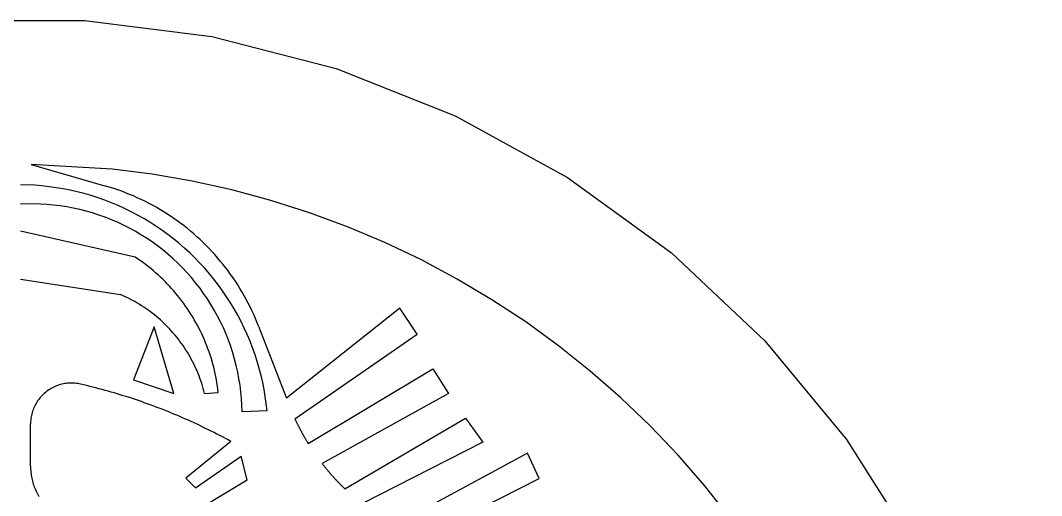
# Model space of a CAD drawing. Extents: x -25 to 325, y -25 to 325.
# Drawn here: x 150 to 325, y 243.3 to 324.7 of the extents above; entities that cross this region are included whole.
import ezdxf

# ---------------------------------------------------------------- set-up
doc = ezdxf.new("R2010")
doc.units = 0
doc.layers.get('0').update_dxf_attribs({"linetype": 'CONTINUOUS'})

msp = doc.modelspace()

# ---------------------------------------------------------------- linework, layer by layer
for p, q in [((151.839813, 299.988892), (164.620163, 296.293365)), ((169.661423, 284.115417), (150, 288.555115)), ((150, 280.367035), (167.154556, 277.691559)), ((215.048737, 275.373474), (195.592133, 259.948425)), ((218.024277, 270.910156), (215.048737, 275.373474)), ((172.936218, 272.188965), (169.380676, 263.077881)), ((176.293701, 260.77356), (172.936218, 272.188965)), ((190.815628, 272.297455), (195.592133, 259.948425)), ((197.052765, 256.412445), (218.024277, 270.910156)), ((199.326096, 252.199142), (220.671783, 264.95932)), ((220.671783, 264.95932), (223.364197, 260.752411)), ((169.380676, 263.077881), (176.293701, 260.77356)), ((181.569046, 260.770203), (183.919235, 260.92688)), ((223.364197, 260.752411), (201.695999, 248.784058)), ((192.282013, 257.801605), (187.992905, 257.636627)), ((151.736725, 248.308685), (151.736725, 255.539246)), ((205.597717, 244.439087), (226.30127, 256.515076)), ((226.290497, 256.508789), (229.273438, 252.407257)), ((186.079483, 252.541306), (178.350327, 246.279236)), ((229.273438, 252.407257), (208.524979, 241.884842)), ((236.897934, 250.554459), (213.590164, 237.955673)), ((238.909805, 246.225113), (236.908905, 250.560394)), ((180.003403, 244.626144), (187.846008, 250.047775)), ((188.870697, 245.949066), (187.843765, 250.056747)), ((175.801514, 238.13649), (188.870697, 245.949066)), ((178.350327, 246.279236), (180.003403, 244.626144)), ((217.149185, 235.196426), (238.909805, 246.225113))]:
    msp.add_line(p, q)
for points in [[(139.032379, 324.654694), (161.009079, 324.654663), (182.812469, 321.900208), (204.098709, 316.434814), (224.532104, 308.344604), (243.790421, 297.757233), (261.569916, 284.83963), (277.59021, 269.795532), (291.598633, 252.862167), (303.374298, 234.30661), (312.731476, 214.421478), (319.522614, 193.520401), (323.640594, 171.932968), (325.020477, 150)], [(271.592377, 239.541016), (267.276245, 244.980927), (262.71698, 250.218704), (257.923981, 255.243515), (252.907211, 260.044891), (247.677063, 264.612946), (242.244385, 268.938141), (236.620438, 273.011566), (230.816879, 276.824707), (224.845764, 280.36972), (218.719452, 283.639221), (212.450653, 286.626434), (206.052368, 289.325165), (199.537857, 291.729858), (192.920639, 293.83548), (186.214417, 295.637665), (179.433105, 297.13269), (172.590759, 298.317474), (165.701584, 299.189514), (151.839813, 299.988892)], [(192.282013, 257.801605), (192.145126, 259.025085), (191.973175, 260.244141), (191.766266, 261.457733), (191.524597, 262.664886), (191.248352, 263.864594), (190.937759, 265.055908), (190.593094, 266.237762), (190.214615, 267.409271), (189.802658, 268.569397), (189.357544, 269.717224), (188.879654, 270.851807), (188.36937, 271.972198), (187.827118, 273.077454), (187.253342, 274.166687), (186.648529, 275.238983), (186.013168, 276.293457), (185.347778, 277.329285), (184.652908, 278.345551), (183.929153, 279.341431), (183.177094, 280.316132), (182.397339, 281.268829), (181.590546, 282.19873), (180.757385, 283.105072), (179.898529, 283.987122), (179.014694, 284.844147), (178.106628, 285.675446), (177.175049, 286.480286), (176.220734, 287.258057), (175.244476, 288.008118), (174.247086, 288.729797), (173.22937, 289.422546), (172.192184, 290.085785), (171.136383, 290.718964), (170.06282, 291.321533), (168.972412, 291.893066), (167.866028, 292.433014), (166.744583, 292.940979), (165.609024, 293.416504), (164.460281, 293.859222), (163.299286, 294.268799), (162.127014, 294.644836), (160.944427, 294.98703), (159.752487, 295.295166), (158.5522, 295.568909), (157.344543, 295.808075), (156.130508, 296.012451), (154.911118, 296.181885), (153.687363, 296.316223), (152.460251, 296.415375), (149.999985, 296.507751)], [(190.815643, 272.297455), (190.54921, 272.968231), (190.270706, 273.634094), (189.980255, 274.29483), (189.677917, 274.950195), (189.3638, 275.600006), (189.038025, 276.244049), (188.700668, 276.882111), (188.351852, 277.513977), (187.991699, 278.139465), (187.620316, 278.758331), (187.237839, 279.370392), (186.84436, 279.975464), (186.440048, 280.573334), (186.024994, 281.163818), (185.599365, 281.746704), (185.1633, 282.321838), (184.716904, 282.889008), (184.260361, 283.447998), (183.793808, 283.998688), (183.317398, 284.540863), (182.831268, 285.074341), (182.335602, 285.598999), (181.830551, 286.114594), (181.316284, 286.621002), (180.792953, 287.118042), (180.260742, 287.60556), (179.719818, 288.083405), (179.170364, 288.551422), (178.612564, 289.00943), (178.04657, 289.457306), (177.47261, 289.894897), (176.890839, 290.322052), (176.301453, 290.738647), (175.704636, 291.144531), (175.100601, 291.539612), (174.489548, 291.923706), (173.871643, 292.296692), (173.247131, 292.658508), (172.61618, 293.008972), (171.979004, 293.348022), (171.335815, 293.675476), (170.686829, 293.991302), (170.032242, 294.29538), (169.372284, 294.587555), (168.707153, 294.867798), (168.037079, 295.136017), (167.362274, 295.392059), (166.682968, 295.635925), (165.999359, 295.867462), (164.620178, 296.293365)], [(187.992905, 257.636627), (187.957977, 258.775116), (187.887192, 259.911926), (187.78064, 261.045929), (187.638397, 262.176025), (187.460632, 263.301086), (187.247498, 264.419983), (186.999237, 265.531616), (186.716064, 266.634857), (186.39827, 267.728638), (186.046188, 268.81189), (185.660141, 269.883484), (185.24054, 270.942383), (184.787766, 271.987549), (184.302307, 273.017914), (183.784607, 274.032501), (183.235214, 275.030243), (182.654663, 276.010193), (182.043518, 276.971375), (181.402405, 277.912811), (180.731934, 278.833588), (180.032806, 279.732788), (179.305679, 280.609528), (178.5513, 281.462891), (177.770401, 282.292084), (176.963776, 283.096252), (176.132217, 283.874634), (175.276535, 284.626404), (174.397614, 285.350861), (173.496292, 286.047272), (172.573471, 286.714905), (171.630081, 287.35318), (170.667053, 287.961395), (169.685333, 288.538971), (168.685913, 289.085327), (167.669769, 289.599915), (166.637924, 290.082245), (165.591385, 290.53183), (164.531204, 290.948212), (163.458435, 291.330994), (162.374146, 291.679779), (161.279388, 291.994232), (160.175278, 292.274048), (159.062897, 292.518921), (157.943359, 292.728668), (156.817764, 292.902985), (155.687241, 293.041809), (154.552902, 293.144897), (153.415878, 293.212219), (152.277298, 293.243683), (150, 293.198975)], [(183.919235, 260.92688), (183.853241, 261.474274), (183.777832, 262.020447), (183.692993, 262.565247), (183.598785, 263.10849), (183.495209, 263.650024), (183.382309, 264.189697), (183.260117, 264.727356), (183.128662, 265.262787), (182.987991, 265.795898), (182.83815, 266.326508), (182.679169, 266.854462), (182.511108, 267.379578), (182.334015, 267.901703), (182.147949, 268.420715), (181.952942, 268.936432), (181.749069, 269.44873), (181.536392, 269.957397), (181.314972, 270.462341), (181.084869, 270.963379), (180.846161, 271.460388), (180.598907, 271.953217), (180.343201, 272.441681), (180.079102, 272.925659), (179.806686, 273.405029), (179.526047, 273.879608), (179.237259, 274.349274), (178.940414, 274.813904), (178.63559, 275.273346), (178.322891, 275.727448), (178.002396, 276.176086), (177.674225, 276.619141), (177.338455, 277.056458), (176.995178, 277.487946), (176.644516, 277.913422), (176.286575, 278.332764), (175.921432, 278.745911), (175.54924, 279.152679), (175.170074, 279.552948), (174.784058, 279.946655), (174.391312, 280.333618), (173.991943, 280.713745), (173.586075, 281.086914), (173.173828, 281.453064), (172.755341, 281.812012), (172.330704, 282.163727), (171.900085, 282.508026), (171.463577, 282.844849), (171.021317, 283.174103), (170.573456, 283.495667), (169.661423, 284.115387)], [(181.569061, 260.770203), (181.456619, 261.207825), (181.336243, 261.643311), (181.207977, 262.076538), (181.071854, 262.507385), (180.927948, 262.935699), (180.776276, 263.361298), (180.616898, 263.784088), (180.449875, 264.203918), (180.275253, 264.620636), (180.093079, 265.034119), (179.903442, 265.444214), (179.70639, 265.8508), (179.501968, 266.253754), (179.290283, 266.652924), (179.071381, 267.048187), (178.845322, 267.439392), (178.612198, 267.826447), (178.372101, 268.209198), (178.125076, 268.587524), (177.871231, 268.961304), (177.610626, 269.330383), (177.343369, 269.694702), (177.069534, 270.054108), (176.78923, 270.408478), (176.502533, 270.75769), (176.209534, 271.101624), (175.910339, 271.440216), (175.605042, 271.773285), (175.293747, 272.100769), (174.976563, 272.422546), (174.65358, 272.738525), (174.324921, 273.048553), (173.990677, 273.3526), (173.65097, 273.650513), (173.305908, 273.9422), (172.955612, 274.22757), (172.600174, 274.506531), (172.239746, 274.778992), (171.87442, 275.044861), (171.504333, 275.304047), (171.129593, 275.556488), (170.750336, 275.802063), (170.366669, 276.04071), (169.978745, 276.272369), (169.58667, 276.496918), (169.190582, 276.714325), (168.790619, 276.9245), (168.386902, 277.12738), (167.979568, 277.322876), (167.154556, 277.691559)], [(160.302872, 262.361786), (160.06163, 262.41272), (159.818741, 262.455109), (159.574524, 262.488922), (159.329254, 262.51413), (159.083252, 262.53067), (158.836823, 262.538544), (158.590256, 262.53772), (158.343887, 262.528229), (158.098007, 262.51004), (157.852905, 262.483215), (157.608902, 262.447784), (157.366302, 262.403778), (157.125412, 262.351257), (156.886505, 262.290283), (156.649902, 262.220947), (156.415894, 262.143311), (156.184753, 262.057495), (155.956787, 261.963562), (155.732269, 261.861694), (155.511475, 261.751953), (155.294678, 261.634521), (155.082153, 261.509521), (154.874161, 261.377106), (154.670975, 261.237457), (154.472809, 261.090729), (154.279953, 260.937134), (154.092621, 260.776825), (153.911041, 260.610016), (153.735458, 260.43692), (153.566086, 260.257751), (153.403122, 260.072754), (153.246765, 259.882111), (153.097229, 259.686066), (152.954681, 259.484894), (152.819321, 259.278809), (152.691299, 259.068085), (152.57077, 258.852997), (152.457886, 258.633789), (152.352814, 258.410767), (152.255646, 258.184143), (152.166519, 257.954254), (152.085541, 257.721375), (152.012817, 257.485809), (151.948441, 257.247803), (151.892471, 257.00766), (151.845001, 256.765717), (151.806091, 256.522247), (151.775772, 256.277557), (151.754089, 256.031952), (151.736725, 255.539246)], [(186.079483, 252.54129), (185.603226, 252.80127), (185.125565, 253.05864), (184.646515, 253.313431), (184.166092, 253.565613), (183.684296, 253.815186), (183.201157, 254.062134), (182.71669, 254.306458), (182.230911, 254.548157), (181.74382, 254.787216), (181.255432, 255.023621), (180.765778, 255.257385), (180.274857, 255.48848), (179.7827, 255.716904), (179.289291, 255.942673), (178.794678, 256.165741), (178.298859, 256.386139), (177.801865, 256.603821), (177.30368, 256.818817), (176.804337, 257.031097), (176.303848, 257.240692), (175.802246, 257.44754), (175.299515, 257.651672), (174.795685, 257.853088), (174.290771, 258.051758), (173.78479, 258.247681), (173.27774, 258.440826), (172.769669, 258.631256), (172.260559, 258.818909), (171.750443, 259.003815), (171.239319, 259.185944), (170.727234, 259.365295), (170.214172, 259.54187), (169.700165, 259.715637), (169.185211, 259.886627), (168.669342, 260.05484), (168.152573, 260.220215), (167.634918, 260.382813), (167.116379, 260.542572), (166.596985, 260.699524), (166.076752, 260.853668), (165.555679, 261.004974), (165.033798, 261.153473), (164.511124, 261.299133), (163.987671, 261.441925), (163.46344, 261.581909), (162.938461, 261.719025), (162.412735, 261.853302), (161.886307, 261.984711), (161.359161, 262.113281), (160.302887, 262.361786)], [(197.052765, 256.412445), (197.092438, 256.327301), (197.132309, 256.242249), (197.172394, 256.157318), (197.212662, 256.072449), (197.253128, 255.987701), (197.293808, 255.90303), (197.334671, 255.818466), (197.375748, 255.733994), (197.417007, 255.649612), (197.458481, 255.565338), (197.500137, 255.481155), (197.541992, 255.397064), (197.584061, 255.31308), (197.626312, 255.229202), (197.668762, 255.145416), (197.711411, 255.061722), (197.754257, 254.978134), (197.797287, 254.894653), (197.84053, 254.811264), (197.883957, 254.727982), (197.927597, 254.644806), (197.97142, 254.561722), (198.015427, 254.47876), (198.059647, 254.395874), (198.10405, 254.31311), (198.148651, 254.230453), (198.193451, 254.147888), (198.238434, 254.065445), (198.283615, 253.983093), (198.328995, 253.900864), (198.374557, 253.818726), (198.420319, 253.736694), (198.466278, 253.654785), (198.512421, 253.572968), (198.558762, 253.491272), (198.605286, 253.409668), (198.652008, 253.328186), (198.698929, 253.246826), (198.746033, 253.165558), (198.79332, 253.084412), (198.840805, 253.003357), (198.888489, 252.92244), (198.93634, 252.841614), (198.984406, 252.76091), (199.032639, 252.680328), (199.081085, 252.599854), (199.1297, 252.519485), (199.178513, 252.43924), (199.227509, 252.3591), (199.326096, 252.199142)], [(201.695999, 248.784058), (201.766266, 248.693527), (201.836792, 248.603195), (201.907578, 248.513077), (201.978638, 248.423157), (202.049942, 248.333435), (202.12149, 248.243912), (202.193314, 248.154602), (202.265381, 248.065506), (202.337708, 247.976608), (202.410294, 247.887924), (202.483139, 247.799438), (202.556229, 247.711166), (202.629562, 247.623108), (202.703156, 247.535248), (202.777008, 247.447617), (202.851105, 247.360184), (202.925446, 247.27298), (203.000046, 247.185974), (203.07489, 247.099182), (203.149979, 247.012604), (203.225327, 246.926254), (203.300903, 246.840118), (203.37674, 246.754181), (203.45282, 246.668488), (203.529144, 246.582993), (203.605713, 246.497726), (203.682526, 246.412674), (203.759598, 246.32785), (203.836884, 246.24324), (203.914429, 246.158844), (203.992218, 246.074692), (204.070236, 245.990738), (204.148499, 245.907028), (204.227005, 245.823532), (204.305756, 245.740265), (204.384735, 245.657227), (204.463959, 245.574417), (204.543411, 245.491821), (204.623108, 245.40947), (204.703033, 245.327332), (204.783188, 245.245438), (204.863586, 245.163773), (204.944214, 245.082321), (205.025085, 245.001114), (205.106186, 244.920135), (205.187515, 244.839401), (205.269073, 244.758881), (205.350861, 244.678604), (205.432877, 244.598572), (205.597717, 244.439072)], [(151.736725, 248.308685), (151.740067, 248.050461), (151.750061, 247.792389), (151.766724, 247.534683), (151.790039, 247.277481), (151.819977, 247.020966), (151.856537, 246.76532), (151.899689, 246.510696), (151.949402, 246.257278), (152.005646, 246.005219), (152.068359, 245.7547), (152.137543, 245.50589), (152.21312, 245.258942), (152.295044, 245.014023), (152.38327, 244.771317), (152.477737, 244.53096), (152.578384, 244.293121), (152.685135, 244.057968), (152.797913, 243.825638), (152.916656, 243.596313), (153.04129, 243.370117), (153.171722, 243.147217)]]:
    msp.add_lwpolyline(points)

doc.saveas('drawing.dxf')
